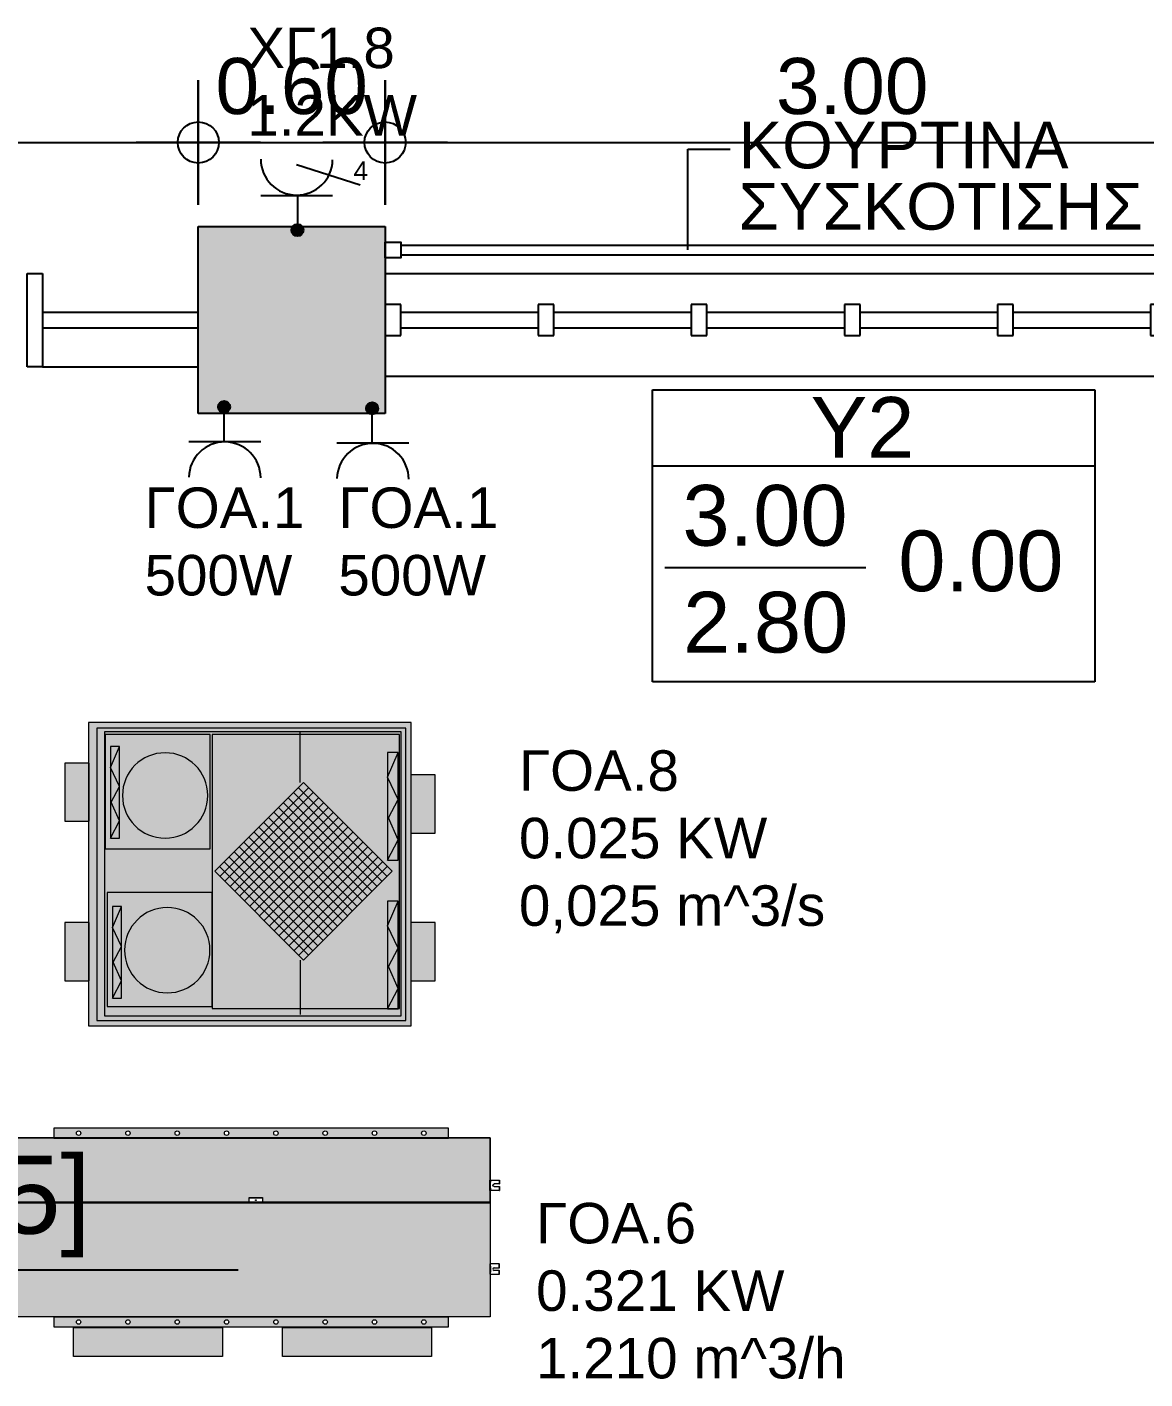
# Model space of a CAD drawing. Header units: metres. Extents: x -11 to 85, y -301 to 135.
# Drawn here: x 32.224 to 35.814, y 30.048 to 34.388 of the extents above; entities that cross this region are included whole.
import ezdxf

# ---------------------------------------------------------------- set-up
doc = ezdxf.new("R2010")
doc.units = ezdxf.units.M
doc.header["$LTSCALE"] = 0.036
doc.header["$PDMODE"] = 2
for name, color, linetype in [('arxitek corofos', 252, 'Continuous'), ('DIMBLK', 252, 'Continuous'), ('Epipla', 252, 'Continuous'), ('HLEK-SYMBOL', 3, 'Continuous'), ('HLEK_FL001_SYMBOLS', 230, 'Continuous'), ('Parathira', 252, 'Continuous'), ('SYMBOLA', 160, 'Continuous')]:
    doc.layers.add(name, color=color, linetype=linetype)
for name, color, linetype, lineweight in [('axel', 170, 'Continuous', 0), ('fan enallaktis', 162, 'Continuous', 0), ('fan enallaktis hatch', 141, 'Continuous', 0), ('fan klima vrv kanalati', 170, 'Continuous', 0)]:
    doc.layers.add(name, color=color, linetype=linetype, lineweight=lineweight)
doc.styles.add('COMU-N', font='arial.ttf')
doc.styles.get("Standard").update_dxf_attribs({"font": 'arial.ttf'})
doc.dimstyles.new('CADWDOT', dxfattribs={"dimscale": 0.1, "dimtxt": 1.8, "dimasz": 0.08, "dimexe": 2, "dimexo": 0, "dimgap": 0.09, "dimtad": 0, "dimrnd": 0.001, "dimzin": 0, "dimdsep": 46, "dimtxsty": 'Standard', "dimblk1": 'ARTDIM', "dimblk2": 'ARTDIM', "dimsah": 1, "dimcen": 0.09, "dimdle": 0.05, "dimse1": 1, "dimse2": 1, "dimadec": 0, "dimazin": 0, "dimtfac": 1, "dimtmove": 0, "dimatfit": 3, "dimldrblk": 'ARTDIM', "dimfxl": 2, "dimtvp": 0.9999, "dimtolj": 1, "dimtzin": 0, "dimarcsym": 0})

# ---------------------------------------------------------------- blocks, each defined once
blk = doc.blocks.new('ARTDIM')
at = {"layer": 'DIMBLK'}
for p, q in [((0, -24.9975), (0, 24.9975)), ((-24.9975, 0), (24.9975, 0))]:
    blk.add_line(p, q, dxfattribs=at)
blk.add_circle((0, 0), 8.25, dxfattribs=at)
blk = doc.blocks.new('*D463')
at = {"layer": 'arxitek corofos', "color": 0, "lineweight": -2}
blk.add_line((29.7817, 34.0176), (32.7657, 34.0176), dxfattribs=at)
at = {"layer": 'Defpoints', "color": 0, "transparency": 16777216}
for p in [(32.7737, 34.0176), (29.7737, 33.7474), (32.7737, 33.7474)]:
    blk.add_point(p, dxfattribs=at)
at = {"layer": 'arxitek corofos', "color": 0, "lineweight": -2, "xscale": 0.008, "yscale": 0.008, "zscale": 0.008, "rotation": 180}
blk.add_blockref('ARTDIM', (29.7737, 34.0176), dxfattribs=at)
at = {"layer": 'arxitek corofos', "color": 0, "lineweight": -2, "xscale": 0.008, "yscale": 0.008, "zscale": 0.008}
blk.add_blockref('ARTDIM', (32.7737, 34.0176), dxfattribs=at)
at = {"layer": 'arxitek corofos', "color": 0, "insert": (31.2737, 34.1976), "char_height": 0.18, "attachment_point": 5}
blk.add_mtext('\\A1;3.00', dxfattribs=at)
blk = doc.blocks.new('*D464')
at = {"layer": 'arxitek corofos', "color": 0, "lineweight": -2}
blk.add_line((32.7817, 34.0176), (33.3657, 34.0176), dxfattribs=at)
at = {"layer": 'Defpoints', "color": 0, "transparency": 16777216}
for p in [(33.3737, 34.0176), (32.7737, 33.7474), (33.3737, 33.7474)]:
    blk.add_point(p, dxfattribs=at)
at = {"layer": 'arxitek corofos', "color": 0, "lineweight": -2, "xscale": 0.008, "yscale": 0.008, "zscale": 0.008, "rotation": 180}
blk.add_blockref('ARTDIM', (32.7737, 34.0176), dxfattribs=at)
at = {"layer": 'arxitek corofos', "color": 0, "lineweight": -2, "xscale": 0.008, "yscale": 0.008, "zscale": 0.008}
blk.add_blockref('ARTDIM', (33.3737, 34.0176), dxfattribs=at)
at = {"layer": 'arxitek corofos', "color": 0, "insert": (33.0737, 34.1976), "char_height": 0.18, "attachment_point": 5}
blk.add_mtext('\\A1;0.60', dxfattribs=at)
blk = doc.blocks.new('*D465')
at = {"layer": 'arxitek corofos', "color": 0, "lineweight": -2}
blk.add_line((33.3817, 34.0176), (36.3657, 34.0176), dxfattribs=at)
at = {"layer": 'Defpoints', "color": 0, "transparency": 16777216}
for p in [(36.3737, 34.0176), (33.3737, 33.7474), (36.3737, 33.7474)]:
    blk.add_point(p, dxfattribs=at)
at = {"layer": 'arxitek corofos', "color": 0, "lineweight": -2, "xscale": 0.008, "yscale": 0.008, "zscale": 0.008, "rotation": 180}
blk.add_blockref('ARTDIM', (33.3737, 34.0176), dxfattribs=at)
at = {"layer": 'arxitek corofos', "color": 0, "lineweight": -2, "xscale": 0.008, "yscale": 0.008, "zscale": 0.008}
blk.add_blockref('ARTDIM', (36.3737, 34.0176), dxfattribs=at)
at = {"layer": 'arxitek corofos', "color": 0, "insert": (34.8737, 34.1976), "char_height": 0.18, "attachment_point": 5}
blk.add_mtext('\\A1;3.00', dxfattribs=at)
blk = doc.blocks.new('A$C7D430525')
at = {"layer": 'Parathira'}
for p, q in [((0, 0), (3, 0)), ((0, -0.1), (0, -0.2)), ((0.05, -0.1), (0, -0.1)), ((0.05, -0.2), (0.05, -0.1)), ((0.05, -0.125), (0.4917, -0.125)), ((0.4917, -0.1), (0.4917, -0.2)), ((0.5417, -0.1), (0.4917, -0.1)), ((0.5417, -0.2), (0.5417, -0.1)), ((0.5417, -0.125), (0.9833, -0.125)), ((0.9833, -0.1), (0.9833, -0.2)), ((1.0333, -0.1), (0.9833, -0.1)), ((1.0333, -0.2), (1.0333, -0.1)), ((1.0333, -0.125), (1.475, -0.125)), ((1.475, -0.1), (1.475, -0.2)), ((1.525, -0.1), (1.475, -0.1)), ((1.525, -0.2), (1.525, -0.1)), ((1.525, -0.125), (1.9667, -0.125)), ((1.9667, -0.1), (1.9667, -0.2)), ((2.0167, -0.1), (1.9667, -0.1)), ((2.0167, -0.2), (2.0167, -0.1)), ((2.0167, -0.125), (2.4583, -0.125)), ((2.4583, -0.1), (2.4583, -0.2)), ((2.5083, -0.1), (2.4583, -0.1)), ((2.5083, -0.2), (2.5083, -0.1)), ((2.5083, -0.125), (2.95, -0.125)), ((2.95, -0.1), (2.95, -0.2)), ((3, -0.1), (2.95, -0.1)), ((3, -0.2), (3, -0.1)), ((0, -0.2), (0.05, -0.2)), ((0.05, -0.175), (0.4917, -0.175)), ((0.4917, -0.2), (0.5417, -0.2)), ((0.5417, -0.175), (0.9833, -0.175)), ((0.9833, -0.2), (1.0333, -0.2)), ((1.0333, -0.175), (1.475, -0.175)), ((1.475, -0.2), (1.525, -0.2)), ((1.525, -0.175), (1.9667, -0.175)), ((1.9667, -0.2), (2.0167, -0.2)), ((2.0167, -0.175), (2.4583, -0.175)), ((2.4583, -0.2), (2.5083, -0.2)), ((2.5083, -0.175), (2.95, -0.175)), ((2.95, -0.2), (3, -0.2)), ((0, -0.33), (3, -0.33))]:
    blk.add_line(p, q, dxfattribs=at)
blk = doc.blocks.new('A$C2D7A4D3C')
at = {"layer": 'Epipla'}
for p, q in [((0.05, 0.37), (2.95, 0.37)), ((0.05, 0.34), (2.95, 0.34))]:
    blk.add_line(p, q, dxfattribs=at)
for points in [[(0, 0.33), (0, 0.38), (0.05, 0.38), (0.05, 0.33)], [(3, 0.33), (3, 0.38), (2.95, 0.38), (2.95, 0.33)]]:
    blk.add_lwpolyline(points, close=True, dxfattribs=at)
blk = doc.blocks.new('gJ6_a14')
at = {"linetype": 'Continuous'}
for p, q in [((-0.1176, 0.1119), (0.113, 0.1119)), ((0, 0.1119), (0, 0))]:
    blk.add_line(p, q, dxfattribs=at)
blk.add_arc((-0.0023, 0.2279), 0.1153, 180, 358.9566, dxfattribs=at)
blk = doc.blocks.new('*X1779')
at = {"color": 0}
for p, q in [((15.598, 2.587), (15.737, 2.727)), ((15.598, 2.622), (15.702, 2.727)), ((15.601, 2.607), (15.609, 2.616)), ((15.604, 2.646), (15.605, 2.647)), ((15.605, 2.559), (15.765, 2.719)), ((15.605, 2.577), (15.614, 2.585)), ((15.609, 2.652), (15.618, 2.66)), ((15.611, 2.547), (15.618, 2.554)), ((15.614, 2.621), (15.623, 2.63)), ((15.617, 2.536), (15.789, 2.707)), ((15.618, 2.59), (15.627, 2.599)), ((15.623, 2.665), (15.631, 2.674)), ((15.623, 2.559), (15.631, 2.568)), ((15.627, 2.634), (15.636, 2.643)), ((15.627, 2.528), (15.636, 2.537)), ((15.631, 2.603), (15.64, 2.612)), ((15.633, 2.516), (15.808, 2.691)), ((15.636, 2.678), (15.645, 2.687)), ((15.636, 2.572), (15.645, 2.581)), ((15.64, 2.647), (15.649, 2.656)), ((15.64, 2.541), (15.649, 2.55)), ((15.645, 2.616), (15.654, 2.625)), ((15.645, 2.51), (15.654, 2.519)), ((15.649, 2.691), (15.658, 2.7)), ((15.649, 2.585), (15.658, 2.594)), ((15.653, 2.501), (15.824, 2.672)), ((15.654, 2.66), (15.662, 2.669)), ((15.654, 2.554), (15.662, 2.563)), ((15.658, 2.63), (15.667, 2.638)), ((15.658, 2.523), (15.667, 2.532)), ((15.662, 2.705), (15.671, 2.714)), ((15.662, 2.599), (15.671, 2.607)), ((15.667, 2.674), (15.676, 2.683)), ((15.667, 2.568), (15.676, 2.577)), ((15.671, 2.643), (15.68, 2.652)), ((15.671, 2.537), (15.68, 2.546)), ((15.676, 2.718), (15.678, 2.721)), ((15.676, 2.489), (15.836, 2.648)), ((15.676, 2.612), (15.685, 2.621)), ((15.676, 2.506), (15.685, 2.515)), ((15.68, 2.687), (15.689, 2.696)), ((15.68, 2.581), (15.689, 2.59)), ((15.685, 2.656), (15.693, 2.665)), ((15.685, 2.55), (15.693, 2.559)), ((15.689, 2.625), (15.698, 2.634)), ((15.689, 2.519), (15.698, 2.528)), ((15.693, 2.7), (15.702, 2.709)), ((15.693, 2.594), (15.702, 2.603)), ((15.698, 2.669), (15.707, 2.678)), ((15.698, 2.563), (15.707, 2.572)), ((15.702, 2.638), (15.711, 2.647)), ((15.702, 2.532), (15.711, 2.541)), ((15.705, 2.482), (15.843, 2.62)), ((15.707, 2.714), (15.715, 2.722)), ((15.707, 2.607), (15.715, 2.616)), ((15.707, 2.501), (15.715, 2.51)), ((15.711, 2.683), (15.72, 2.691)), ((15.711, 2.577), (15.72, 2.585)), ((15.715, 2.652), (15.724, 2.66)), ((15.715, 2.546), (15.724, 2.554)), ((15.72, 2.727), (15.721, 2.728)), ((15.72, 2.621), (15.729, 2.63)), ((15.72, 2.515), (15.729, 2.523)), ((15.724, 2.696), (15.733, 2.705)), ((15.724, 2.59), (15.733, 2.599)), ((15.729, 2.665), (15.738, 2.674)), ((15.729, 2.559), (15.738, 2.568)), ((15.733, 2.634), (15.742, 2.643)), ((15.733, 2.528), (15.742, 2.537)), ((15.738, 2.709), (15.746, 2.718)), ((15.738, 2.603), (15.746, 2.612)), ((15.738, 2.497), (15.746, 2.506)), ((15.741, 2.482), (15.842, 2.584)), ((15.742, 2.678), (15.751, 2.687)), ((15.742, 2.572), (15.751, 2.581)), ((15.746, 2.647), (15.755, 2.656)), ((15.746, 2.541), (15.755, 2.55)), ((15.751, 2.722), (15.752, 2.724)), ((15.751, 2.616), (15.76, 2.625)), ((15.751, 2.51), (15.76, 2.519)), ((15.755, 2.691), (15.764, 2.7)), ((15.755, 2.585), (15.764, 2.594)), ((15.76, 2.66), (15.768, 2.669)), ((15.76, 2.554), (15.768, 2.563)), ((15.764, 2.63), (15.773, 2.638)), ((15.764, 2.523), (15.773, 2.532)), ((15.768, 2.705), (15.777, 2.714)), ((15.768, 2.599), (15.777, 2.607)), ((15.773, 2.674), (15.782, 2.683)), ((15.773, 2.568), (15.782, 2.577)), ((15.777, 2.643), (15.786, 2.652)), ((15.777, 2.537), (15.786, 2.546)), ((15.782, 2.612), (15.791, 2.621)), ((15.782, 2.506), (15.791, 2.515)), ((15.786, 2.687), (15.795, 2.696)), ((15.786, 2.581), (15.795, 2.59)), ((15.791, 2.656), (15.799, 2.665)), ((15.791, 2.55), (15.799, 2.559)), ((15.795, 2.625), (15.804, 2.634)), ((15.795, 2.519), (15.804, 2.528)), ((15.799, 2.594), (15.808, 2.603)), ((15.804, 2.669), (15.813, 2.678)), ((15.804, 2.563), (15.813, 2.572)), ((15.808, 2.638), (15.817, 2.647)), ((15.808, 2.532), (15.817, 2.541)), ((15.813, 2.607), (15.822, 2.616)), ((15.817, 2.577), (15.826, 2.585)), ((15.822, 2.652), (15.83, 2.66)), ((15.822, 2.546), (15.83, 2.554)), ((15.826, 2.621), (15.835, 2.63)), ((15.83, 2.59), (15.839, 2.599)), ((15.835, 2.559), (15.835, 2.56)), ((15.839, 2.634), (15.84, 2.635)), ((15.844, 2.603), (15.844, 2.603)), ((15.664, 2.494), (15.671, 2.501)), ((15.693, 2.488), (15.702, 2.497)), ((15.724, 2.484), (15.733, 2.493)), ((15.768, 2.493), (15.777, 2.501))]:
    blk.add_line(p, q, dxfattribs=at)
blk = doc.blocks.new('GJ6_A78')
at = {"layer": 'HLEK-SYMBOL', "color": 0, "linetype": 'Continuous'}
blk.add_circle((0, 0), 0.0989, dxfattribs=at)
at = {"layer": 'HLEK-SYMBOL', "color": 0, "xscale": 0.8, "yscale": 0.8, "zscale": 0.8}
blk.add_blockref('*X1779', (-12.576, -2.084), dxfattribs=at)
blk = doc.blocks.new('priza')
at = {"layer": 'HLEK_FL001_SYMBOLS', "rotation": 180}
blk.add_blockref('gJ6_a14', (87.4, -100.4952), dxfattribs=at)
at = {"layer": 'HLEK_FL001_SYMBOLS', "xscale": 0.1951472641207488, "yscale": 0.1951472641207488, "zscale": 0.1951472641207488}
blk.add_blockref('GJ6_A78', (87.4, -100.4953), dxfattribs=at)
blk = doc.blocks.new('priza tetrapli')
at = {"layer": 'HLEK_FL001_SYMBOLS', "ltscale": 5}
blk.add_line((444.1264, -18.901), (444.3314, -18.9664), dxfattribs=at)
at = {"layer": 'HLEK_FL001_SYMBOLS', "rotation": 180}
blk.add_blockref('priza', (531.5297, -119.6074), dxfattribs=at)
at = {"layer": 'HLEK_FL001_SYMBOLS', "ltscale": 5}
blk.add_text('4', height=0.06, dxfattribs=at).set_placement((444.3099, -18.9515))
blk = doc.blocks.new('A$C5A126718')
at = {"layer": 'axel'}
for p, q in [((-0.0317, 0.0343), (-0.0317, 0.0321)), ((-0.0301, 0.0343), (-0.0317, 0.0343)), ((-0.0317, 0.0321), (-0.0317, 0.0236)), ((-0.0317, 0.0321), (-0.0301, 0.0321)), ((-0.0317, 0.0236), (-0.0301, 0.0236)), ((-0.0317, 0.0236), (-0.0317, 0.0214)), ((-0.0301, 0.0214), (-0.0317, 0.0214)), ((-0.0301, 0.0129), (-0.0317, 0.0129)), ((-0.0317, 0.0129), (-0.0317, 0.0107)), ((-0.0317, 0.0107), (-0.0301, 0.0107)), ((-0.0317, 0.0107), (-0.0317, 0.0021)), ((-0.0317, 0.0021), (-0.0301, 0.0021)), ((-0.0317, 0.0021), (-0.0317, 0)), ((-0.0301, 0), (-0.0317, 0)), ((-0.0012, 0.0343), (-0.0301, 0.0343)), ((-0.0301, 0.0343), (-0.0301, 0.0321)), ((-0.0301, 0.0321), (-0.0301, 0.0236)), ((-0.0301, 0.0236), (-0.0301, 0.0214)), ((-0.0301, 0.0214), (-0.0131, 0.0214)), ((-0.0301, 0.0129), (-0.0301, 0.0107)), ((-0.0131, 0.0129), (-0.0301, 0.0129)), ((-0.0301, 0.0107), (-0.0301, 0.0021)), ((-0.0301, 0.0021), (-0.0301, 0)), ((-0.0301, 0), (-0.0012, 0)), ((-0.0012, 0.0343), (0, 0.0343)), ((-0.0012, 0.0343), (-0.0012, 0.033)), ((-0.0012, 0.033), (-0.0012, 0.03)), ((-0.0012, 0.03), (-0.0012, 0.0271)), ((-0.0012, 0.0271), (0, 0.0271)), ((-0.0012, 0.027), (-0.0012, 0.0271)), ((-0.0012, 0.0073), (-0.0012, 0.027)), ((-0.0012, 0.0071), (-0.0012, 0.0073)), ((-0.0012, 0.0071), (0, 0.0071)), ((-0.0012, 0.0071), (-0.0012, 0.0043)), ((-0.0012, 0.0043), (-0.0012, 0.0013)), ((-0.0012, 0.0013), (-0.0012, 0)), ((-0.0012, 0), (0, 0)), ((0.0004, 0.0271), (0.0004, 0.0343)), ((0.0004, 0.0271), (0.0004, 0.0343)), ((0.0004, 0.0211), (0.0004, 0.0271)), ((0.0004, 0.0211), (0.0004, 0.0271)), ((0.0004, 0.0207), (0.0004, 0.0211)), ((0.0004, 0.0207), (0.0004, 0.0211)), ((0.0004, 0.0186), (0.0004, 0.0207)), ((0.0004, 0.0186), (0.0004, 0.0207)), ((0.0004, 0.0157), (0.0004, 0.0186)), ((0.0004, 0.0157), (0.0004, 0.0186)), ((0.0004, 0.0136), (0.0004, 0.0157)), ((0.0004, 0.0136), (0.0004, 0.0157)), ((0.0004, 0.0132), (0.0004, 0.0136)), ((0.0004, 0.0132), (0.0004, 0.0136)), ((0.0004, 0.0071), (0.0004, 0.0132)), ((0.0004, 0.0071), (0.0004, 0.0132)), ((0.0004, 0), (0.0004, 0.0071)), ((0.0004, 0), (0.0004, 0.0071))]:
    blk.add_line(p, q, dxfattribs=at)
blk.add_arc((-0.0131, 0.0171), 0.00429, 270, 90, dxfattribs=at)
blk = doc.blocks.new('A$C3A54651E')
at = {"layer": 'axel'}
for p, q in [((0.0091, 0.0228), (0, 0.0228)), ((0, 0.0228), (0, 0)), ((0.0091, 0), (0, 0)), ((0.0091, 0), (0.0091, 0.0228)), ((0.0091, 0.0171), (0.0162, 0.0171)), ((0.0091, 0.0057), (0.0162, 0.0057)), ((0.0162, 0.019), (0.0166, 0.0193)), ((0.0162, 0.0038), (0.0162, 0.019)), ((0.0162, 0.0038), (0.0166, 0.0035)), ((0.0166, 0.0035), (0.0166, 0.0193)), ((0.0166, 0.0193), (0.0184, 0.0193)), ((0.0166, 0.0035), (0.0184, 0.0035)), ((0.0184, 0.02), (0.0184, 0.0199)), ((0.0184, 0.02), (0.0184, 0.02)), ((0.0184, 0.0199), (0.0184, 0.0193)), ((0.0184, 0.0193), (0.0184, 0.0153)), ((0.0184, 0.0153), (0.0184, 0.0067)), ((0.0184, 0.0067), (0.0184, 0.0035)), ((0.0184, 0.0035), (0.0184, 0.0028)), ((0.0184, 0.0028), (0.0184, 0.0028)), ((0.0191, 0.0202), (0.0254, 0.0202)), ((0.0191, 0.0197), (0.0254, 0.0197)), ((0.0191, 0.0109), (0.0254, 0.0109)), ((0.0191, 0.0026), (0.0254, 0.0026)), ((0.0262, 0.0199), (0.0262, 0.02)), ((0.0262, 0.02), (0.0262, 0.02)), ((0.0262, 0.0182), (0.0262, 0.0199)), ((0.0262, 0.0153), (0.0262, 0.0182)), ((0.0262, 0.0182), (0.0284, 0.0182)), ((0.0262, 0.0067), (0.0262, 0.0153)), ((0.0262, 0.0046), (0.0262, 0.0067)), ((0.0262, 0.0028), (0.0262, 0.0046)), ((0.0262, 0.0046), (0.0284, 0.0046)), ((0.0262, 0.0028), (0.0262, 0.0028)), ((0.0284, 0.0193), (0.037, 0.0193)), ((0.0284, 0.0182), (0.0284, 0.0193)), ((0.0284, 0.0046), (0.0284, 0.0182)), ((0.0284, 0.0035), (0.0284, 0.0046)), ((0.0284, 0.0035), (0.037, 0.0035)), ((0.037, 0.0035), (0.037, 0.0193)), ((0.0373, 0.019), (0.037, 0.0193)), ((0.0373, 0.0037), (0.037, 0.0035)), ((0.0373, 0.0182), (0.0373, 0.019)), ((0.0373, 0.0046), (0.0373, 0.0182)), ((0.0373, 0.0182), (0.0403, 0.0182)), ((0.0373, 0.0037), (0.0373, 0.0046)), ((0.0373, 0.0046), (0.0403, 0.0046)), ((0.0403, 0.0046), (0.0403, 0.0182)), ((0.0423, 0.0162), (0.0403, 0.0182)), ((0.0423, 0.0066), (0.0403, 0.0046)), ((0.0423, 0.0066), (0.0423, 0.0162))]:
    blk.add_line(p, q, dxfattribs=at)
for points in [[(0.0191, 0.0202, 0.004311), (0.019, 0.0202, 0.005535), (0.0188, 0.0202, 0.007292), (0.0187, 0.0201, 0.009929), (0.0186, 0.0201), (0.0186, 0.0201, 0.019665), (0.0185, 0.02, 0.032685), (0.0184, 0.02, 0.060642), (0.0184, 0.02), (0.0184, 0.02)], [(0.0184, 0.0199, 0.159929), (0.0184, 0.0199, 0.090191), (0.0184, 0.0199, 0.0462), (0.0184, 0.0199, 0.02623), (0.0185, 0.0198), (0.0186, 0.0198, 0.013719), (0.0187, 0.0198, 0.009481), (0.0188, 0.0198, 0.006867), (0.0189, 0.0197, 0.005151), (0.0191, 0.0197)], [(0.0191, 0.0197, 0.015295), (0.0188, 0.0186, 0.017604), (0.0186, 0.0175), (0.0185, 0.0169, 0.02245), (0.0184, 0.0158), (0.0184, 0.0153)], [(0.0184, 0.0153, 0.023182), (0.0184, 0.0142, 0.022013), (0.0186, 0.0131), (0.0187, 0.0125, 0.017076), (0.0189, 0.0114), (0.0191, 0.0109)], [(0.0191, 0.0109, 0.016103), (0.0188, 0.0098, 0.018613), (0.0186, 0.0088), (0.0185, 0.0083, 0.023826), (0.0184, 0.0072), (0.0184, 0.0067)], [(0.0184, 0.0067, 0.024647), (0.0184, 0.0057, 0.023359), (0.0186, 0.0046), (0.0187, 0.0041, 0.018023), (0.0189, 0.0031), (0.0191, 0.0026)], [(0.0191, 0.0026, -0.004311), (0.019, 0.0026, -0.005535), (0.0188, 0.0026, -0.007292), (0.0187, 0.0027, -0.009929), (0.0186, 0.0027), (0.0186, 0.0027, -0.019665), (0.0185, 0.0027, -0.032685), (0.0184, 0.0028, -0.060642), (0.0184, 0.0028), (0.0184, 0.0028)], [(0.0262, 0.02, 0.102242), (0.0262, 0.02, 0.051435), (0.0261, 0.02, 0.028507), (0.0261, 0.0201, 0.01755), (0.026, 0.0201), (0.0259, 0.0201, 0.009159), (0.0258, 0.0201, 0.006785), (0.0257, 0.0202, 0.005184), (0.0255, 0.0202), (0.0254, 0.0202)], [(0.0254, 0.0197, 0.004812), (0.0256, 0.0197, 0.00636), (0.0258, 0.0198, 0.008685), (0.0259, 0.0198, 0.012384), (0.026, 0.0198), (0.0261, 0.0198, 0.023143), (0.0261, 0.0199, 0.039656), (0.0262, 0.0199, 0.07579), (0.0262, 0.0199, 0.144125), (0.0262, 0.0199)], [(0.0262, 0.0153, 0.023214), (0.0262, 0.0164, 0.02204), (0.026, 0.0175), (0.0259, 0.018, 0.017046), (0.0256, 0.0191), (0.0254, 0.0197)], [(0.0254, 0.0109, 0.01528), (0.0258, 0.012, 0.017585), (0.026, 0.013), (0.0261, 0.0136, 0.022468), (0.0262, 0.0147), (0.0262, 0.0153)], [(0.0262, 0.0067, 0.024685), (0.0262, 0.0078, 0.023392), (0.026, 0.0088), (0.0259, 0.0093, 0.017988), (0.0256, 0.0103), (0.0254, 0.0109)], [(0.0254, 0.0026, 0.016073), (0.0258, 0.0036, 0.018575), (0.026, 0.0046), (0.0261, 0.0052, 0.023861), (0.0262, 0.0062), (0.0262, 0.0067)], [(0.0262, 0.0028, -0.102242), (0.0262, 0.0028, -0.051435), (0.0261, 0.0028, -0.028507), (0.0261, 0.0027, -0.01755), (0.026, 0.0027), (0.0259, 0.0027, -0.009159), (0.0258, 0.0026, -0.006785), (0.0257, 0.0026, -0.005184), (0.0255, 0.0026), (0.0254, 0.0026)]]:
    blk.add_lwpolyline(points, format="xyb", dxfattribs=at)
blk = doc.blocks.new('A$C531E15D6')
at = {"layer": 'axel'}
for p, q in [((-0.0003, 0.0241), (-0.0003, -0.0359)), ((-0.0003, 0.0241), (0.0009, 0.0241)), ((-0.0003, 0.0134), (0, 0.0134)), ((-0.0003, 0.0113), (0, 0.0113)), ((-0.0003, 0.0066), (-0.0003, 0.0031)), ((-0.0003, 0.0066), (-0.0003, 0.0031)), ((0, 0.0059), (-0.0003, 0.0059)), ((-0.0003, 0.0031), (-0.0003, -0.0276)), ((0.0021, 0.0241), (0, 0.022)), ((0, 0.0059), (0, 0.022)), ((0, -0.0059), (0, 0.0059)), ((0, -0.0059), (0, 0.0059)), ((0.0012, 0.0241), (0.0009, 0.0241)), ((0.0012, 0.0241), (0.0009, 0.0241)), ((0.0012, 0.0241), (0.0021, 0.0241)), ((0.0021, 0.0241), (0.0321, 0.0241)), ((0.0021, 0.0241), (0.0321, 0.0241)), ((0.0321, 0.0241), (0.0343, 0.022)), ((0.0343, 0.022), (0.0343, 0.0134)), ((0.0343, 0.022), (0.0343, 0.0134)), ((0.0343, 0.0134), (0.0343, -0.0251)), ((0.0343, 0.0134), (0.0343, -0.0251)), ((0.038, 0.0127), (0.0343, 0.0128)), ((0.0347, 0.0056), (0.0343, 0.0056)), ((0.0347, 0.0056), (0.0347, -0.0059)), ((0.0357, 0.0099), (0.0357, 0.0045)), ((0.04, 0.0099), (0.0357, 0.0099)), ((0.0357, 0.0045), (0.0357, 0.0038)), ((0.0357, 0.0045), (0.0357, 0.0038)), ((0.0357, 0.0038), (0.0357, -0.0059)), ((0.0357, 0.0038), (0.0357, -0.0059)), ((0.038, 0.0127), (0.038, 0.0099)), ((0.04, 0.0099), (0.04, -0.0059)), ((0, -0.0176), (-0.0003, -0.0176)), ((-0.0003, -0.023), (0, -0.023)), ((-0.0003, -0.0251), (0, -0.0251)), ((-0.0003, -0.0276), (-0.0003, -0.0312)), ((-0.0003, -0.0276), (-0.0003, -0.0312)), ((-0.0003, -0.0359), (0.0021, -0.0359)), ((0, -0.0176), (0, -0.0059)), ((0, -0.0176), (0, -0.0059)), ((0, -0.0337), (0, -0.0176)), ((0.0021, -0.0359), (0, -0.0337)), ((0.0321, -0.0359), (0.0021, -0.0359)), ((0.0321, -0.0359), (0.0021, -0.0359)), ((0.0343, -0.0337), (0.0321, -0.0359)), ((0.0347, -0.0173), (0.0343, -0.0173)), ((0.038, -0.0244), (0.0343, -0.0245)), ((0.0343, -0.0251), (0.0343, -0.0337)), ((0.0343, -0.0251), (0.0343, -0.0337)), ((0.0347, -0.0059), (0.0347, -0.0173)), ((0.0357, -0.0059), (0.0357, -0.0155)), ((0.0357, -0.0059), (0.0357, -0.0155)), ((0.0357, -0.0155), (0.0357, -0.0162)), ((0.0357, -0.0155), (0.0357, -0.0162)), ((0.0357, -0.0162), (0.0357, -0.0216)), ((0.04, -0.0216), (0.0357, -0.0216)), ((0.038, -0.0244), (0.038, -0.0216)), ((0.04, -0.0059), (0.04, -0.0216))]:
    blk.add_line(p, q, dxfattribs=at)
for centre, radius in [((0.0171, 0.0199), 0.00214), ((0.0171, 0.0199), 0.00111), ((0.0171, -0.0316), 0.00214), ((0.0171, -0.0316), 0.00111)]:
    blk.add_circle(centre, radius, dxfattribs=at)
for centre, radius, start, end in [((0.0321, 0.022), 0.00214, 0, 90), ((0.0346, 0.0045), 0.00107, 0, 89.5416), ((0.0321, -0.0337), 0.00214, 270, 0), ((0.0346, -0.0162), 0.00107, 270.4584, 0)]:
    blk.add_arc(centre, radius, start, end, dxfattribs=at)
blk = doc.blocks.new('kanalati vrv')
at = {"layer": 'axel'}
for color, points in [(151, [(1068.1328, -84.0076), (1068.1328, -84.0345), (1068.1328, -84.0345), (1068.1328, -84.0527), (1068.1328, -84.0527), (1068.1328, -84.0905), (1068.1328, -84.0905), (1068.1328, -84.1087), (1068.1328, -84.1087), (1068.1328, -84.1208), (1068.1328, -84.1208), (1068.1328, -84.1265), (1068.1328, -84.1313), (1068.1328, -84.1316), (1068.1328, -84.1356), (1068.1328, -84.1425), (1068.1328, -84.1482), (1068.1328, -84.1482), (1068.1328, -84.1787), (1068.7649, -84.1787), (1068.7649, -84.167), (1068.8003, -84.167), (1068.8003, -84.1787), (1069.4098, -84.1787), (1069.4098, -84.1482), (1069.4092, -84.1482), (1069.4092, -84.1425), (1069.4092, -84.1376), (1069.4092, -84.1333), (1069.4092, -84.1313), (1069.4092, -84.1265), (1069.4092, -84.1208), (1069.4098, -84.1208), (1069.4098, -84.0076)]), (150, [(1069.4098, -84.4866), (1069.4098, -84.3724), (1069.4092, -84.3724), (1069.4092, -84.3667), (1069.4092, -84.3618), (1069.4092, -84.3615), (1069.4092, -84.3575), (1069.4092, -84.3507), (1069.4092, -84.345), (1069.4098, -84.345), (1069.4098, -84.1815), (1068.5259, -84.1815), (1068.1356, -84.1815), (1068.1356, -84.1815), (1068.1329, -84.1815), (1068.1329, -84.4866)]), (151, [(1068.6935, -84.5923), (1068.6935, -84.5146), (1068.2945, -84.5146), (1068.2945, -84.5923)]), (151, [(1068.854, -84.5146), (1068.854, -84.5923), (1069.2529, -84.5923), (1069.2529, -84.5146)])]:
    blk.add_hatch(color=color, dxfattribs=at).paths.add_polyline_path(points)
h = blk.add_hatch(color=211, dxfattribs=at)
h.paths.add_polyline_path([(1068.2422, -83.982), (1068.2422, -84.0084), (1069.2982, -84.0084), (1069.2982, -83.982)])
h.paths.add_polyline_path([(1068.7042, -84.0011, -1), (1068.7042, -83.9893, -1)], flags=16)
h.paths.add_polyline_path([(1068.8362, -83.9893, -1), (1068.8362, -84.0011, -1)], flags=16)
h.paths.add_polyline_path([(1068.5722, -84.0011, -1), (1068.5722, -83.9893, -1)], flags=16)
h.paths.add_polyline_path([(1068.9682, -83.9893, -1), (1068.9682, -84.0011, -1)], flags=16)
h.paths.add_polyline_path([(1068.4402, -84.0011, -1), (1068.4402, -83.9893, -1)], flags=16)
h.paths.add_polyline_path([(1069.1002, -83.9893, -1), (1069.1002, -84.0011, -1)], flags=16)
h.paths.add_polyline_path([(1068.3082, -84.0011, -1), (1068.3082, -83.9893, -1)], flags=16)
h.paths.add_polyline_path([(1069.2322, -83.9893, -1), (1069.2322, -84.0011, -1)], flags=16)
h = blk.add_hatch(color=211, dxfattribs=at)
h.paths.add_polyline_path([(1068.2422, -84.4871), (1068.2422, -84.5135), (1069.2982, -84.5135), (1069.2982, -84.4871)])
h.paths.add_polyline_path([(1068.7042, -84.5062, -1), (1068.7042, -84.4944, -1)], flags=16)
h.paths.add_polyline_path([(1068.8362, -84.4944, -1), (1068.8362, -84.5062, -1)], flags=16)
h.paths.add_polyline_path([(1068.5722, -84.5062, -1), (1068.5722, -84.4944, -1)], flags=16)
h.paths.add_polyline_path([(1068.9682, -84.4944, -1), (1068.9682, -84.5062, -1)], flags=16)
h.paths.add_polyline_path([(1068.4402, -84.5062, -1), (1068.4402, -84.4944, -1)], flags=16)
h.paths.add_polyline_path([(1069.1002, -84.4944, -1), (1069.1002, -84.5062, -1)], flags=16)
h.paths.add_polyline_path([(1068.3082, -84.5062, -1), (1068.3082, -84.4944, -1)], flags=16)
h.paths.add_polyline_path([(1069.2322, -84.4944, -1), (1069.2322, -84.5062, -1)], flags=16)
for p, q in [((1068.1328, -84.1787), (1068.5629, -84.1787)), ((1068.5259, -84.1799), (1068.1328, -84.1799)), ((1068.5259, -84.1802), (1068.1328, -84.1802)), ((1068.5259, -84.1815), (1068.1356, -84.1815)), ((1069.4098, -84.1799), (1068.524, -84.1799)), ((1069.4098, -84.1802), (1068.5259, -84.1802)), ((1069.4098, -84.1815), (1068.5259, -84.1815)), ((1068.5613, -84.1787), (1069.4098, -84.1787)), ((1068.7649, -84.167), (1068.8003, -84.167)), ((1068.7649, -84.1787), (1068.7649, -84.167)), ((1068.8003, -84.1687), (1068.7649, -84.1687)), ((1068.7649, -84.1787), (1068.7649, -84.1799)), ((1068.8003, -84.167), (1068.8003, -84.1787)), ((1068.8003, -84.1787), (1068.8003, -84.1799))]:
    blk.add_line(p, q, dxfattribs=at)
for points in [[(1069.4098, -84.0076), (1068.1328, -84.0076), (1068.1328, -84.1787), (1069.4098, -84.1787)], [(1069.4098, -84.4866), (1068.1328, -84.4866), (1068.1328, -84.0076), (1069.4098, -84.0076)], [(1069.4098, -84.4866), (1068.1329, -84.4866), (1068.1329, -84.1815), (1069.4098, -84.1815)]]:
    blk.add_lwpolyline(points, close=True, dxfattribs=at)
at = {"layer": 'axel', "linetype": 'Continuous'}
for points in [[(1069.2982, -83.982), (1068.2422, -83.982), (1068.2422, -84.0084), (1069.2982, -84.0084)], [(1069.2982, -84.4871), (1068.2422, -84.4871), (1068.2422, -84.5135), (1069.2982, -84.5135)]]:
    blk.add_lwpolyline(points, close=True, dxfattribs=at)
for centre in [(1068.3082, -83.9952), (1068.4402, -83.9952), (1068.5722, -83.9952), (1068.7042, -83.9952), (1068.8362, -83.9952), (1068.9682, -83.9952), (1069.1002, -83.9952), (1069.2322, -83.9952), (1068.3082, -84.5003), (1068.4402, -84.5003), (1068.5722, -84.5003), (1068.7042, -84.5003), (1068.8362, -84.5003), (1068.9682, -84.5003), (1069.1002, -84.5003), (1069.2322, -84.5003)]:
    blk.add_circle(centre, 0.00591, dxfattribs=at)
at = {"layer": 'axel'}
blk.add_circle((1068.7826, -84.1744), 0.000886, dxfattribs=at)
at = {"layer": 'fan klima vrv kanalati'}
for points in [[(1068.2945, -84.5146), (1068.6935, -84.5146), (1068.6935, -84.5923), (1068.2945, -84.5923)], [(1068.854, -84.5146), (1069.2529, -84.5146), (1069.2529, -84.5923), (1068.854, -84.5923)]]:
    blk.add_lwpolyline(points, close=True, dxfattribs=at)
for name, p, xscale, yscale, zscale in [('A$C3A54651E', (1068.1328, -84.0527), -0.8000000000029104, 0.7999999999992724, 0.799999999999983), ('A$C3A54651E', (1068.1328, -84.1087), -0.8000000000029104, 0.7999999999992724, 0.799999999999983), ('A$C5A126718', (1068.1325, -84.1482), 0.8000000000029104, 0.8000000000029104, 0.8000000000029104), ('A$C5A126718', (1069.4095, -84.1482), -0.8000000000029104, 0.7999999999992724, 0.799999999999983), ('A$C531E15D6', (1068.1326, -84.2419), -0.8000000000029104, 0.7999999999992724, 0.799999999999983), ('A$C3A54651E', (1068.1328, -84.4393), -0.8000000000029104, 0.7999999999992724, 0.799999999999983)]:
    blk.add_blockref(name, p, dxfattribs=dict(xscale=xscale, yscale=yscale, zscale=zscale))
at = {"rotation": 180}
for p, xscale, yscale, zscale in [((1068.1325, -84.345), -0.8000000000029104, 0.7999999999992724, 0.799999999999983), ((1069.4095, -84.345), 0.8000000000029104, 0.8000000000029104, 0.8000000000029104)]:
    blk.add_blockref('A$C5A126718', p, dxfattribs=dict(at, xscale=xscale, yscale=yscale, zscale=zscale))
blk = doc.blocks.new('gY1_a36')
at = {"layer": 'SYMBOLA', "color": 0}
blk.add_solid([(0.15, 0.075), (0.15, -0.075), (0, 0)], dxfattribs=at)
blk = doc.blocks.new('gY1_a40')
at = {"layer": 'SYMBOLA'}
for points in [[(0.15, 0.075), (0.15, -0.075), (0, 0)], [(0.0099, 0), (0.3099, 0.075), (0.2849, 0)], [(0.3099, -0.075), (0.2849, 0), (0.0099, 0)]]:
    blk.add_solid(points, dxfattribs=at)
blk = doc.blocks.new('fan enallaktis')
at = {"layer": 'fan enallaktis hatch'}
for points in [[(-1.2878, 0.0641), (-0.0609, 0.0641), (-0.0609, 1.2155), (-1.2878, 1.2155), (-1.2878, 1.0449), (-1.2842, 1.0449), (-1.2842, 0.824), (-1.2878, 0.824)], [(-1.2878, 0.439), (-1.2842, 0.439), (-1.2842, 0.2181), (-1.2878, 0.2181), (-1.2878, 0.0641), (-0.0609, 0.0641), (-0.0609, 1.2155), (-1.2878, 1.2155)], [(-1.2878, 0.0641), (-0.0609, 0.0641), (-0.0609, 0.824), (-0.0627, 0.824), (-0.0627, 1.0449), (-0.0609, 1.0449), (-0.0609, 1.2155), (-1.2878, 1.2155)], [(-1.2878, 0.0641), (-0.0609, 0.0641), (-0.0609, 0.263), (-0.0627, 0.263), (-0.0627, 0.4839), (-0.0609, 0.4839), (-0.0609, 1.2155), (-1.2878, 1.2155)], [(-1.2878, 0.0641), (-0.0609, 0.0641), (-0.0609, 0.824), (-0.0627, 0.824), (-0.0627, 1.0449), (-0.0609, 1.0449), (-0.0609, 1.2155), (-1.2878, 1.2155)], [(-1.2878, 0.0641), (-0.0609, 0.0641), (-0.0609, 1.2155), (-1.2878, 1.2155), (-1.2878, 1.0449), (-1.2842, 1.0449), (-1.2842, 0.824), (-1.2878, 0.824)], [(-0.151, 0.8366), (-0.1107, 0.9204), (-0.1476, 0.9909), (-0.1107, 1.0748), (-0.1503, 1.1507), (-0.151, 1.1507)], [(-0.1107, 1.0748), (-0.1107, 1.1507), (-0.1503, 1.1507)], [(-1.1961, 0.8431), (-1.1619, 0.9144), (-1.1933, 0.9743), (-1.1619, 1.0456), (-1.1961, 1.1112)], [(-1.1619, 1.0456), (-1.1619, 1.1112), (-1.1961, 1.1112)], [(-0.8257, 0.9287, 1), (-1.1502, 0.9287, 1)], [(-1.2878, 1.0449), (-1.377, 1.0449), (-1.377, 0.824), (-1.2878, 0.824)], [(-1.1933, 0.9743), (-1.1619, 0.9144), (-1.1619, 1.0456)], [(-0.1107, 1.0748), (-0.1476, 0.9909), (-0.1107, 0.9204)], [(-0.0609, 0.824), (0.0301, 0.824), (0.0301, 1.0449), (-0.0609, 1.0449)], [(-1.1619, 0.9144), (-1.1961, 0.8431), (-1.1619, 0.7633)], [(-0.1107, 0.9204), (-0.151, 0.8366), (-0.1107, 0.7426)], [(-1.1961, 0.7633), (-1.1619, 0.7633), (-1.1961, 0.8431)], [(-0.151, 0.8366), (-0.151, 0.7426), (-0.1107, 0.7426)], [(-0.151, 0.2717), (-0.1107, 0.3556), (-0.1476, 0.426), (-0.1107, 0.5099), (-0.151, 0.5871)], [(-0.1107, 0.5871), (-0.151, 0.5871), (-0.1107, 0.5099)], [(-0.1107, 0.5099), (-0.1476, 0.426), (-0.1107, 0.3556)], [(-0.0609, 0.263), (0.0301, 0.263), (0.0301, 0.4839), (-0.0609, 0.4839)], [(-1.2878, 0.439), (-1.377, 0.439), (-1.377, 0.2181), (-1.2878, 0.2181)], [(-0.1107, 0.1778), (-0.1107, 0.3556), (-0.151, 0.2717)], [(-0.151, 0.1778), (-0.1107, 0.1778), (-0.151, 0.2717)]]:
    blk.add_hatch(color=256, dxfattribs=at).paths.add_polyline_path(points)
h = blk.add_hatch(color=256, dxfattribs=at)
h.paths.add_polyline_path([(-1.2878, 1.0449), (-1.2842, 1.0449), (-1.2842, 0.824), (-1.2878, 0.824), (-1.2878, 0.439), (-1.2842, 0.439), (-1.2842, 0.2181), (-1.2878, 0.2181), (-1.2878, 0.0641), (-0.0609, 0.0641), (-0.0609, 0.263), (-0.0627, 0.263), (-0.0627, 0.4839), (-0.0609, 0.4839), (-0.0609, 0.824), (-0.0627, 0.824), (-0.0627, 1.0449), (-0.0609, 1.0449), (-0.0609, 1.2155), (-1.2878, 1.2155)])
h.paths.add_polyline_path([(-1.2551, 0.0851), (-0.0819, 0.0851), (-0.0819, 1.1956), (-1.2551, 1.1956)], flags=16)
h.paths.add_polyline_path([(-1.2265, 1.178), (-0.0987, 1.178), (-0.0987, 0.0995), (-1.2265, 0.0995)], flags=0)
h.paths.add_polyline_path([(-1.2161, 1.1431), (-0.8172, 1.1431), (-0.8172, 1.1507), (-0.151, 1.1507), (-0.151, 1.1519), (-0.1058, 1.1519), (-0.1058, 0.1091), (-0.8172, 0.1091), (-0.8172, 0.7097), (-1.2161, 0.7097)], flags=0)
h.paths.add_polyline_path([(-1.1961, 1.1112), (-1.1619, 1.1112), (-1.1619, 0.7633), (-1.1961, 0.7633)], flags=0)
h.paths.add_polyline_path([(-0.8257, 0.9287, -1), (-1.1502, 0.9287, -1)], flags=0)
h.paths.add_polyline_path([(-1.0821, 1.0511), (-0.8379, 0.929), (-1.0821, 0.8069)], flags=0)
h.paths.add_polyline_path([(-1.2243, 0.5433), (-0.825, 0.5433), (-0.825, 0.1098), (-1.2243, 0.1098)], flags=0)
h.paths.add_polyline_path([(-1.2043, 0.5031), (-1.1701, 0.5031), (-1.1701, 0.1552), (-1.2043, 0.1552)], flags=0)
h.paths.add_polyline_path([(-0.8339, 0.3409, -1), (-1.1583, 0.3409, -1)], flags=0)
h.paths.add_polyline_path([(-0.4706, 0.966), (-0.1336, 0.629), (-0.4706, 0.292), (-0.8077, 0.629)], flags=0)
h.paths.add_polyline_path([(-0.7696, 0.6299), (-0.4704, 0.9291), (-0.1713, 0.6299), (-0.4704, 0.3308)], flags=0)
h.paths.add_polyline_path([(-0.7338, 0.6309), (-0.4704, 0.8942), (-0.2071, 0.6309), (-0.4704, 0.3676)], flags=0)
h.paths.add_polyline_path([(-0.6954, 0.6324), (-0.4704, 0.8574), (-0.2455, 0.6324), (-0.4704, 0.4075)], flags=0)
h.paths.add_polyline_path([(-0.657, 0.6309), (-0.4704, 0.8175), (-0.2838, 0.6309), (-0.4704, 0.4443)], flags=0)
h.paths.add_polyline_path([(-0.6204, 0.6307), (-0.4704, 0.7807), (-0.3205, 0.6307), (-0.4704, 0.4807)], flags=0)
h.paths.add_polyline_path([(-0.5838, 0.6309), (-0.4704, 0.7442), (-0.3571, 0.6309), (-0.4704, 0.5176)], flags=0)
h.paths.add_polyline_path([(-0.5454, 0.6324), (-0.4704, 0.7074), (-0.3955, 0.6324), (-0.4704, 0.5574)], flags=0)
h.paths.add_polyline_path([(-0.5071, 0.6309), (-0.4704, 0.6675), (-0.4338, 0.6309), (-0.4704, 0.5943)], flags=0)
h.paths.add_polyline_path([(-0.9019, 0.4626), (-0.9019, 0.2185), (-1.1461, 0.3405)], flags=0)
h.paths.add_polyline_path([(-0.151, 0.5871), (-0.1107, 0.5871), (-0.1107, 0.1778), (-0.151, 0.1778)], flags=0)
h = blk.add_hatch(color=256, dxfattribs=at)
h.paths.add_polyline_path([(-1.2161, 0.7097), (-1.2161, 1.1431), (-0.8172, 1.1431), (-0.8172, 1.1507), (-0.151, 1.1507), (-0.151, 1.1519), (-0.1107, 1.1519), (-0.1107, 1.1507), (-0.1058, 1.1507), (-0.1058, 0.1091), (-0.4829, 0.1091), (-0.4829, 0.0995), (-0.0987, 0.0995), (-0.0987, 1.178), (-1.2265, 1.178), (-1.2265, 0.0995), (-0.4829, 0.0995), (-0.4829, 0.1091), (-0.8172, 0.1091), (-0.8172, 0.7097)])
h.paths.add_polyline_path([(-0.825, 0.5433), (-0.825, 0.1098), (-1.2243, 0.1098), (-1.2243, 0.5433)], flags=16)
h.paths.add_polyline_path([(-1.1701, 0.5031), (-1.1701, 0.1552), (-1.2043, 0.1552), (-1.2043, 0.5031)], flags=0)
h.paths.add_polyline_path([(-0.8339, 0.3409, -1), (-1.1583, 0.3409, -1)], flags=0)
h.paths.add_polyline_path([(-0.9019, 0.4626), (-0.9019, 0.2185), (-1.1461, 0.3405)], flags=0)
h = blk.add_hatch(color=256, dxfattribs=at)
h.paths.add_polyline_path([(-0.8172, 0.1091), (-0.1058, 0.1091), (-0.1058, 1.1507), (-0.8168, 1.1507), (-0.8168, 0.7097), (-0.8172, 0.7097)])
h.paths.add_polyline_path([(-0.8257, 0.9287, 1), (-1.1502, 0.9287, 1)])
h.paths.add_polyline_path([(-0.8379, 0.929), (-1.0821, 0.8069), (-1.0821, 1.0511)], flags=16)
h.paths.add_polyline_path([(-1.1619, 1.1112), (-1.1619, 0.7633), (-1.1961, 0.7633), (-1.1961, 1.1112)])
h = blk.add_hatch(color=256, dxfattribs=at)
h.paths.add_polyline_path([(-0.8168, 1.1507), (-0.8168, 0.7097), (-0.8172, 0.7097), (-0.8172, 0.1091), (-0.1058, 0.1091), (-0.1058, 0.7426), (-0.151, 0.7426), (-0.151, 1.1507)])
h.paths.add_polyline_path([(-0.4706, 0.966), (-0.1336, 0.629), (-0.4706, 0.292), (-0.8077, 0.629)], flags=16)
h.paths.add_polyline_path([(-0.4704, 0.9291), (-0.1713, 0.6299), (-0.4704, 0.3308), (-0.7696, 0.6299)], flags=0)
h.paths.add_polyline_path([(-0.4704, 0.8942), (-0.2071, 0.6309), (-0.4704, 0.3676), (-0.7338, 0.6309)], flags=0)
h.paths.add_polyline_path([(-0.2455, 0.6324), (-0.4704, 0.4075), (-0.6954, 0.6324), (-0.4704, 0.8574)], flags=0)
h.paths.add_polyline_path([(-0.2838, 0.6309), (-0.4704, 0.4443), (-0.657, 0.6309), (-0.4704, 0.8175)], flags=0)
h.paths.add_polyline_path([(-0.3205, 0.6307), (-0.4704, 0.4807), (-0.6204, 0.6307), (-0.4704, 0.7807)], flags=0)
h.paths.add_polyline_path([(-0.3571, 0.6309), (-0.4704, 0.5176), (-0.5838, 0.6309), (-0.4704, 0.7442)], flags=0)
h.paths.add_polyline_path([(-0.3955, 0.6324), (-0.4704, 0.5574), (-0.5454, 0.6324), (-0.4704, 0.7074)], flags=0)
h.paths.add_polyline_path([(-0.4338, 0.6309), (-0.4704, 0.5943), (-0.5071, 0.6309), (-0.4704, 0.6675)], flags=0)
h.paths.add_polyline_path([(-0.151, 0.5871), (-0.1107, 0.5871), (-0.1107, 0.1778), (-0.151, 0.1778)], flags=16)
h = blk.add_hatch(color=256, dxfattribs=at)
h.paths.add_polyline_path([(-1.2243, 0.1098), (-0.825, 0.1098), (-0.825, 0.5433), (-1.2243, 0.5433)])
h.paths.add_polyline_path([(-0.8339, 0.3409, 1), (-1.1583, 0.3409, 1)], flags=16)
h.paths.add_polyline_path([(-1.1461, 0.3405), (-0.9019, 0.4626), (-0.9019, 0.2185)], flags=0)
at = {"layer": 'fan enallaktis'}
for p, q in [((-0.4829, 0.966), (-0.4829, 1.173)), ((-0.151, 1.1519), (-0.1107, 1.0748)), ((-1.1961, 1.1112), (-1.1619, 1.0456)), ((-1.1619, 1.0456), (-1.1933, 0.9743)), ((-0.1107, 1.0748), (-0.1476, 0.9909)), ((-0.1476, 0.9909), (-0.1107, 0.9204)), ((-1.1933, 0.9743), (-1.1619, 0.9144)), ((-0.7877, 0.6119), (-0.4516, 0.9479)), ((-0.7702, 0.5944), (-0.4342, 0.9305)), ((-0.5057, 0.9295), (-0.1697, 0.5934)), ((-0.4883, 0.947), (-0.1522, 0.6109)), ((-1.1619, 0.9144), (-1.1961, 0.8431)), ((-0.7518, 0.576), (-0.4157, 0.9121)), ((-0.7319, 0.5561), (-0.3958, 0.8921)), ((-0.7135, 0.5376), (-0.3774, 0.8737)), ((-0.5441, 0.8912), (-0.208, 0.5551)), ((-0.5241, 0.9111), (-0.1881, 0.575)), ((-0.1107, 0.9204), (-0.151, 0.8366)), ((-1.1961, 0.8431), (-1.1619, 0.7633)), ((-0.6953, 0.5194), (-0.3592, 0.8555)), ((-0.6768, 0.501), (-0.3408, 0.8371)), ((-0.5991, 0.8361), (-0.2631, 0.5)), ((-0.5807, 0.8545), (-0.2446, 0.5185)), ((-0.5625, 0.8727), (-0.2264, 0.5367)), ((-0.151, 0.8366), (-0.1107, 0.7426)), ((-0.6569, 0.4811), (-0.3208, 0.8171)), ((-0.6557, 0.7795), (-0.3196, 0.4435)), ((-0.6385, 0.4627), (-0.3024, 0.7987)), ((-0.6375, 0.7978), (-0.3014, 0.4617)), ((-0.6203, 0.4444), (-0.2842, 0.7805)), ((-0.6191, 0.8162), (-0.283, 0.4801)), ((-0.7125, 0.7228), (-0.3764, 0.3867)), ((-0.6941, 0.7412), (-0.358, 0.4051)), ((-0.6741, 0.7611), (-0.338, 0.4251)), ((-0.6019, 0.426), (-0.2658, 0.7621)), ((-0.5819, 0.4061), (-0.2458, 0.7422)), ((-0.5635, 0.3877), (-0.2274, 0.7237)), ((-0.7491, 0.6861), (-0.413, 0.3501)), ((-0.7307, 0.7046), (-0.3946, 0.3685)), ((-0.5453, 0.3695), (-0.2092, 0.7055)), ((-0.5269, 0.351), (-0.1908, 0.6871)), ((-0.7875, 0.6478), (-0.4514, 0.3117)), ((-0.7691, 0.6662), (-0.433, 0.3301)), ((-0.5069, 0.3311), (-0.1708, 0.6672)), ((-0.4885, 0.3127), (-0.1524, 0.6488)), ((-0.151, 0.5871), (-0.1107, 0.5099)), ((-1.2043, 0.5031), (-1.1701, 0.4376)), ((-0.1107, 0.5099), (-0.1476, 0.426)), ((-1.1701, 0.4376), (-1.2014, 0.3663)), ((-0.1476, 0.426), (-0.1107, 0.3556)), ((-1.2014, 0.3663), (-1.1701, 0.3064)), ((-0.1107, 0.3556), (-0.151, 0.2717)), ((-1.1701, 0.3064), (-1.2043, 0.2351)), ((-0.4829, 0.292), (-0.4829, 0.0996)), ((-0.151, 0.2717), (-0.1107, 0.1778)), ((-1.2043, 0.2351), (-1.1701, 0.1552))]:
    blk.add_line(p, q, dxfattribs=at)
for points in [[(-1.2878, 1.2155), (-0.0609, 1.2155), (-0.0609, 0.0641), (-1.2878, 0.0641)], [(-1.2551, 1.1956), (-0.0819, 1.1956), (-0.0819, 0.0851), (-1.2551, 0.0851)], [(-1.2265, 1.178), (-0.0987, 1.178), (-0.0987, 0.0995), (-1.2265, 0.0995)], [(-1.2161, 1.1431), (-0.8168, 1.1431), (-0.8168, 0.7097), (-1.2161, 0.7097)], [(-0.8172, 1.1507), (-0.1058, 1.1507), (-0.1058, 0.1091), (-0.8172, 0.1091)], [(-0.151, 1.1519), (-0.1107, 1.1519), (-0.1107, 0.7426), (-0.151, 0.7426)], [(-1.1961, 1.1112), (-1.1619, 1.1112), (-1.1619, 0.7633), (-1.1961, 0.7633)], [(-1.377, 1.0449), (-1.2842, 1.0449), (-1.2842, 0.824), (-1.377, 0.824)], [(-0.0627, 1.0449), (0.0301, 1.0449), (0.0301, 0.824), (-0.0627, 0.824)], [(-0.4706, 0.292), (-0.1336, 0.629), (-0.4706, 0.966), (-0.8077, 0.629)], [(-0.151, 0.5871), (-0.1107, 0.5871), (-0.1107, 0.1778), (-0.151, 0.1778)], [(-1.2243, 0.5433), (-0.825, 0.5433), (-0.825, 0.1098), (-1.2243, 0.1098)], [(-1.2043, 0.5031), (-1.1701, 0.5031), (-1.1701, 0.1552), (-1.2043, 0.1552)], [(-0.0627, 0.4839), (0.0301, 0.4839), (0.0301, 0.263), (-0.0627, 0.263)], [(-1.377, 0.439), (-1.2842, 0.439), (-1.2842, 0.2181), (-1.377, 0.2181)]]:
    blk.add_lwpolyline(points, close=True, dxfattribs=at)
for centre in [(-0.9879, 0.9287), (-0.9961, 0.3409)]:
    blk.add_circle(centre, 0.1622, dxfattribs=at)
at = {"layer": 'fan enallaktis', "xscale": 1.627830749999999, "yscale": 1.627830749999999, "zscale": 1.627830749999999, "rotation": 180}
blk.add_blockref('gY1_a36', (-0.8379, 0.9298), dxfattribs=at)
at = {"layer": 'fan enallaktis', "color": 240}
for p, xscale, yscale, zscale, rotation in [((-0.3247, 0.8385), 0.5471699999999998, 0.5471699999999998, 0.5471699999999998, 46.90418803826589), ((-0.6305, 0.8287), 0.5471699999999997, 0.5471699999999997, 0.5471699999999997, 139.998246099921), ((-0.7718, 0.3355), 0.5471699999999998, 0.5471699999999998, 0.5471699999999998, 41.27729920653211), ((-0.1746, 0.3136), 0.5471699999999999, 0.5471699999999999, 0.5471699999999999, 142.2600130889486)]:
    blk.add_blockref('gY1_a40', p, dxfattribs=dict(at, xscale=xscale, yscale=yscale, zscale=zscale, rotation=rotation))
at = {"layer": 'fan enallaktis', "xscale": 1.627830749999999, "yscale": 1.627830749999999, "zscale": 1.627830749999999}
blk.add_blockref('gY1_a36', (-1.1461, 0.3397), dxfattribs=at)

msp = doc.modelspace()

# ---------------------------------------------------------------- hatches: boundary and pattern name
at = {"layer": 'arxitek corofos'}
msp.add_hatch(color=256, dxfattribs=at).paths.add_polyline_path([(33.3737, 33.1474), (33.3737, 33.7474), (32.7737, 33.7474), (32.7737, 33.1474)])

# ---------------------------------------------------------------- linework, layer by layer
for p, q in [((34.3456, 33.6734), (34.3456, 33.9958)), ((34.3456, 33.9958), (34.4816, 33.9958)), ((32.7737, 33.1474), (32.7737, 33.7474)), ((32.7737, 33.7474), (33.3737, 33.7474)), ((33.3737, 33.7474), (33.3737, 33.1474)), ((32.2237, 33.2974), (32.2237, 33.5974)), ((32.2237, 33.5974), (32.2737, 33.5974)), ((32.2737, 33.5974), (32.2737, 33.2974)), ((32.2737, 33.4724), (32.7737, 33.4724)), ((32.2737, 33.4224), (32.7737, 33.4224)), ((32.2737, 33.2974), (32.2237, 33.2974)), ((32.2737, 33.2974), (32.7737, 33.2974)), ((34.2328, 32.2863), (34.2328, 33.2239)), ((34.2328, 33.2239), (35.6532, 33.2239)), ((35.6532, 33.2239), (35.6532, 32.2863)), ((33.3737, 33.1474), (32.7737, 33.1474)), ((35.6532, 32.9782), (34.2328, 32.9782)), ((34.2718, 32.6526), (34.9178, 32.6526)), ((35.6532, 32.2863), (34.2328, 32.2863)), ((29.7101, 30.3982), (32.9021, 30.3982))]:
    msp.add_line(p, q, dxfattribs=at)

# ---------------------------------------------------------------- block references
for name, p in [('A$C2D7A4D3C', (33.3737, 33.3174)), ('A$C7D430525', (33.3737, 33.5974))]:
    msp.add_blockref(name, p, dxfattribs=at)
at = {"layer": 'axel', "color": 151, "xscale": 1.200000000000045, "yscale": 1.200000000000045, "zscale": 1.200000000000045}
msp.add_blockref('kanalati vrv', (-1249.5806, 131.6313), dxfattribs=at)
at = {"layer": 'fan enallaktis', "xscale": -0.8449999999938882, "yscale": 0.845000000030268, "zscale": 0.8450000000000001, "rotation": 180}
msp.add_blockref('fan enallaktis', (33.5089, 32.2093), dxfattribs=at)
at = {"layer": 'HLEK_FL001_SYMBOLS'}
for name, p in [('priza tetrapli', (-411.0377, 52.8482)), ('priza', (-54.5436, 133.6639)), ('priza', (-54.0681, 133.6594))]:
    msp.add_blockref(name, p, dxfattribs=at)

# ---------------------------------------------------------------- texts
at = {"layer": 'arxitek corofos', "style": 'COMU-N'}
for s, height, p in [('ΚΟΥΡΤΙΝΑ', 0.15, (34.5088, 33.9345)), ('ΣΥΣΚΟΤΙΣΗΣ', 0.15, (34.5088, 33.7378)), ('Y2', 0.195, (34.7402, 33.0054)), ('3.00', 0.195, (34.3285, 32.7231)), ('0.00', 0.195, (35.0218, 32.577)), ('2.80', 0.195, (34.3309, 32.3801))]:
    msp.add_text(s, height=height, dxfattribs=at).set_placement(p)
msp.add_attdef('±11.30[21.65]', (30.2952, 30.5144), '±0.00', height=0.25, dxfattribs=at)
at = {"layer": 'HLEK_FL001_SYMBOLS', "char_height": 0.13, "attachment_point": 1, "style": 'COMU-N'}
for s, width, heights, insert in [('ΧΓ1.8\\P1.2KW', 0.714379, [0], (32.9311, 34.3863)), ('ΓΟΑ.1\\P500W', 0.334155, [0], (32.6012, 32.9101)), ('ΓΟΑ.1\\P500W', 0.334155, [0], (33.2234, 32.9101)), ('ΓΟΑ.8\\P0.025 KW\\P0,025 m^ 3/s', 1.235448, [1.0495], (33.8034, 32.0662)), ('ΓOA.6\\P0.321 KW\\P1.210 m^ 3/h', 1.037774, [0.7203], (33.8585, 30.6133))]:
    msp.add_mtext_dynamic_manual_height_columns(s, width=width, gutter_width=0.65, heights=heights, dxfattribs=dict(at, insert=insert))

# ---------------------------------------------------------------- dimensions: what is measured, and where the dimension line sits
at = {"layer": 'arxitek corofos'}
for base, p1, p2, picture, middle in [((32.7737, 34.0176), (29.7737, 33.7474), (32.7737, 33.7474), '*D463', (31.2737, 34.1976)), ((36.3737, 34.0176), (33.3737, 33.7474), (36.3737, 33.7474), '*D465', (34.8737, 34.1976))]:
    dim = msp.add_linear_dim(base=base, p1=p1, p2=p2, dimstyle='CADWDOT', dxfattribs=at)
    dim.commit()
    dim.dimension.update_dxf_attribs({"geometry": picture, "text_midpoint": middle})
dim = msp.add_linear_dim(base=(33.3737, 34.0176), p1=(32.7737, 33.7474), p2=(33.3737, 33.7474), dimstyle='CADWDOT', dxfattribs=at)
dim.commit()
dim.dimension.update_dxf_attribs({"geometry": '*D464', "text_midpoint": (33.0737, 34.0176), "dimtype": 160})

doc.saveas('drawing.dxf')
